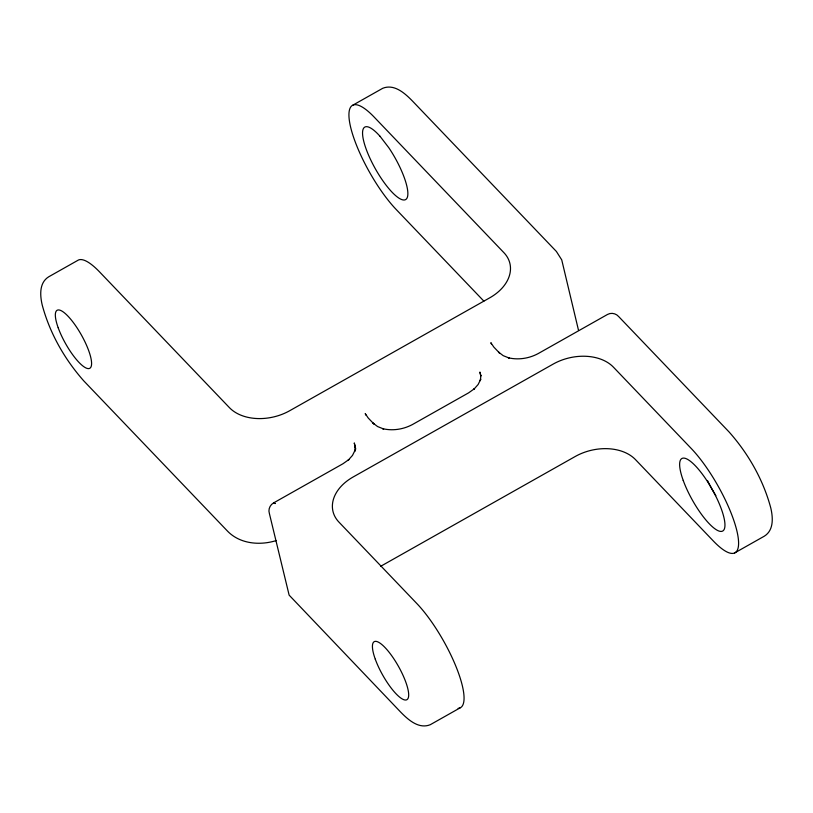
<?xml version="1.0" encoding="UTF-8"?>
<svg xmlns="http://www.w3.org/2000/svg" width="813" height="813" viewBox="0 0 813 813"><rect width="100%" height="100%" fill="white"/><g stroke="black" fill="none" stroke-linecap="round" stroke-linejoin="round"><path stroke-width="1.22" d="M480.981 375.352L480.259 380.616L480.768 379.173L478.125 384.508L473.776 389.386L474.497 388.675L468.573 392.872L412.455 424.538C403.39 429.366 392.699 431.063 382.669 428.675L383.634 428.979L377.588 426.551L372.913 422.994L373.98 424.03L368.198 417.984L365.23 413.593L365.901 415.097M352.974 105.09L382.75 88.282C394.346 83.597 405.016 93.414 412.486 101.056L556.387 251.461L561.732 259.875L578.46 330.108M380.657 566.305L575.198 456.51A44.4 31.118 -13.4 0 1 635.481 459.609L713.306 540.96A66.595 18.028 60.6 0 0 736.893 530.909A66.595 18.028 60.6 0 0 691.294 448.542L613.459 367.191A44.4 31.118 -13.4 0 0 553.175 364.092L353.106 477.007A44.4 31.118 -13.4 0 0 338.95 522.119L416.774 603.47A66.595 18.028 60.6 0 1 456.713 668.327A66.595 18.028 60.6 0 1 458.115 708.336M460.026 707.91L430.25 724.718C418.654 729.403 407.994 719.586 400.514 711.944L289.133 595.136L269.388 513.542C268.016 509.588 269.886 505.036 273.473 502.973L342.944 463.766L348.868 459.579L348.147 460.28L352.496 455.402L355.139 450.077L354.631 451.51L355.352 446.246L355.433 447.892L354.275 442.943L355.748 449.101M734.546 552.992L764.322 536.184C773.935 530.228 773.021 517.566 770.795 508.034C763.285 479.873 748.417 453.766 729.129 432.008L618.663 316.552C616.02 313.391 611.163 312.375 607.545 314.438L538.074 353.645C529.019 358.472 518.328 360.169 508.298 357.771L509.263 358.076L503.206 355.657L498.542 352.1L499.609 353.127L493.826 347.08L490.859 342.7L491.53 344.194M276.125 540.604C259.896 545.655 240.211 543.999 227.772 531.387L83.871 380.992C64.583 359.234 49.715 333.127 42.205 304.966C39.979 295.434 39.065 282.772 48.678 276.816L78.455 260.008A66.595 18.028 60.6 0 1 99.694 272.04L229.408 407.628A44.4 31.118 -13.4 0 0 289.692 410.728L489.761 297.812A44.4 31.118 -13.4 0 0 503.928 252.701L374.204 117.123A66.595 18.028 60.6 0 0 350.627 127.174A66.595 18.028 60.6 0 0 396.226 209.53L483.867 301.145M715.836 495.635A41.626 11.26 60.6 0 1 707.462 480.503M275.16 503.532L274.194 502.993L275.16 503.532M380.057 136.31L378.34 134.45A41.626 11.27 60.6 0 0 367.496 152.58A41.626 11.27 60.6 0 0 404.793 199.907A41.626 11.27 60.6 0 0 388.899 147.854L380.057 136.31M480.788 375.738L479.904 372.049L480.768 375.758M683.205 480.402A41.626 11.27 60.6 0 0 722.452 531.153A41.626 11.27 60.6 0 0 701.253 472.699A41.626 11.27 60.6 0 0 683.205 480.402M375.281 659.201A33.303 9.014 60.6 0 0 406.683 699.8A33.303 9.014 60.6 0 0 389.722 653.042A33.303 9.014 60.6 0 0 375.281 659.201M58.19 327.771A33.303 9.014 60.6 0 0 89.603 368.38A33.303 9.014 60.6 0 0 72.631 321.623A33.303 9.014 60.6 0 0 58.19 327.771"/></g></svg>
